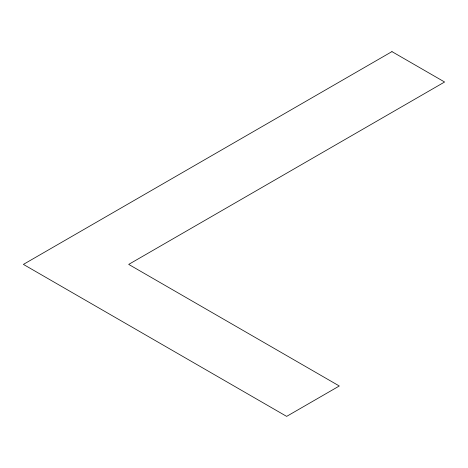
<?xml version="1.0" encoding="UTF-8"?>
<svg xmlns="http://www.w3.org/2000/svg" width="468" height="468" viewBox="0 0 468 468"><rect width="100%" height="100%" fill="white"/><g stroke="black" fill="none" stroke-linecap="round" stroke-linejoin="round"><path stroke-width="0.7" d="M391.95 51.615L23.4 264.397L286.65 416.385L339.3 385.989L128.7 264.397L444.6 82.011L391.95 51.615"/></g></svg>
